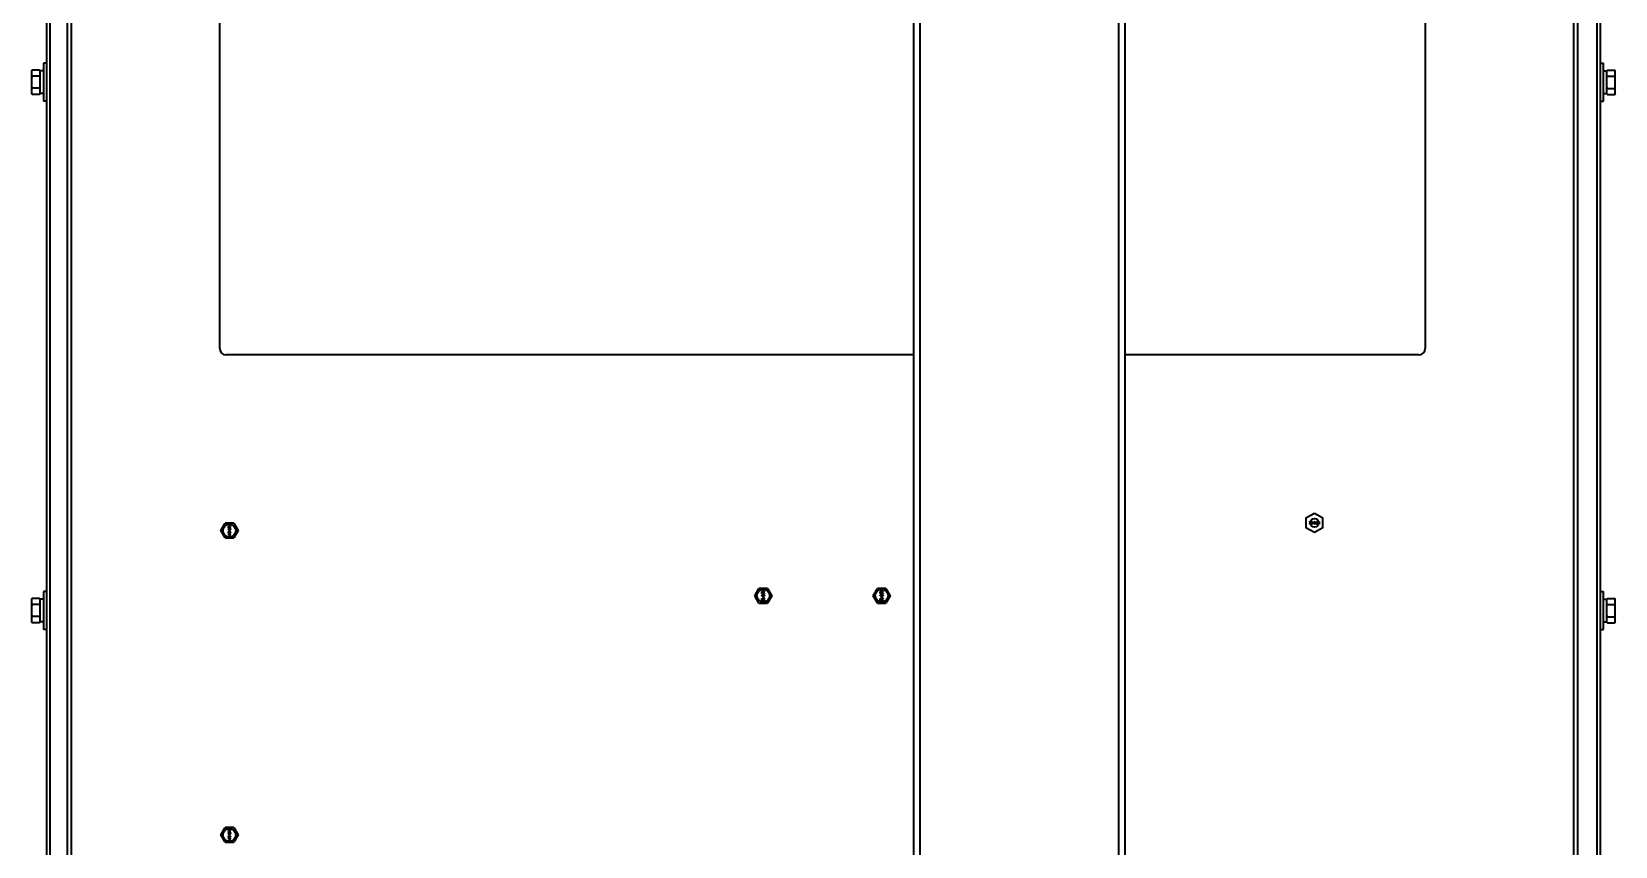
# Model space of a CAD drawing. Header units: millimetres. Extents: x 32496 to 166256, y 3504 to 23939.
# Drawn here: x 74545 to 75294, y 13682 to 14067 of the extents above; entities that cross this region are included whole.
import ezdxf

# ---------------------------------------------------------------- set-up
doc = ezdxf.new("R2010")
doc.units = ezdxf.units.MM
doc.layers.get('0').update_dxf_attribs({"lineweight": 35})

# ---------------------------------------------------------------- blocks, each defined once
blk = doc.blocks.new('8-1250')
at = {"linetype": 'Continuous'}
for p, q in [((1915.87, -32157.29), (1915.87, -34666.29)), ((1918.87, -32157.29), (1918.87, -34666.29)), ((2012.87, -32157.29), (2012.87, -34666.29)), ((2015.87, -32157.29), (2015.87, -34666.29)), ((1507.57, -32554.69), (1507.57, -33566.79)), ((1515.87, -34566.29), (1515.87, -32553.29)), ((1517.57, -32553.29), (1517.57, -34566.29)), ((2228.17, -34566.29), (2228.17, -32553.29)), ((2229.87, -32553.29), (2229.87, -34566.29)), ((2239.17, -33566.79), (2239.17, -32554.69)), ((1587.87, -33054.29), (1587.87, -32586.29)), ((2157.87, -32586.29), (2157.87, -33054.29)), ((1506.17, -32925.64), (1506.17, -32680.91)), ((2240.57, -32680.92), (2240.57, -32925.66)), ((1498.97, -32922.82), (1499.24, -32922.54)), ((1498.97, -32933.76), (1498.97, -32922.82)), ((1499.27, -32922.52), (1499.24, -32922.54)), ((1502.67, -32922.52), (1499.27, -32922.52)), ((1502.67, -32922.52), (1502.7, -32922.54)), ((1502.97, -32922.82), (1502.7, -32922.54)), ((1502.97, -32933.76), (1502.97, -32922.82)), ((1504.57, -32922.94), (1502.97, -32922.94)), ((1506.17, -32919.29), (1504.57, -32919.29)), ((1504.57, -32919.29), (1504.57, -32937.29)), ((2240.57, -32919.29), (2242.17, -32919.29)), ((2242.17, -32937.29), (2242.17, -32919.29)), ((2242.17, -32922.94), (2243.77, -32922.94)), ((2243.77, -32922.82), (2244.07, -32922.52)), ((2243.77, -32933.76), (2243.77, -32922.82)), ((2244.07, -32922.52), (2247.47, -32922.52)), ((2247.77, -32922.82), (2247.47, -32922.52)), ((2247.77, -32933.76), (2247.77, -32922.82)), ((1502.67, -32925.36), (1499.27, -32925.36)), ((1502.67, -32931.13), (1499.27, -32931.13)), ((1506.17, -32930.91), (1506.17, -32925.64)), ((1506.17, -33175.64), (1506.17, -32930.91)), ((2240.57, -32925.66), (2240.57, -32930.92)), ((2240.57, -32930.92), (2240.57, -33175.66)), ((2244.07, -32925.4), (2247.47, -32925.4)), ((2244.07, -32931.18), (2247.47, -32931.18)), ((1498.97, -32933.76), (1499.24, -32934.03)), ((1502.67, -32934.06), (1499.27, -32934.06)), ((1502.97, -32933.76), (1502.7, -32934.03)), ((1504.57, -32933.64), (1502.97, -32933.64)), ((1506.17, -32937.29), (1504.57, -32937.29)), ((2240.57, -32937.29), (2242.17, -32937.29)), ((2242.17, -32933.64), (2243.77, -32933.64)), ((2243.77, -32933.76), (2244.07, -32934.06)), ((2244.07, -32934.06), (2247.47, -32934.06)), ((2247.77, -32933.76), (2247.47, -32934.06)), ((1915.87, -33057.29), (1590.87, -33057.29)), ((2154.87, -33057.29), (2015.87, -33057.29)), ((2101.47, -33134.48), (2105.47, -33132.17)), ((2105.47, -33132.17), (2109.47, -33134.48)), ((1588.45, -33140.45), (1590.47, -33136.95)), ((1590.47, -33143.95), (1588.45, -33140.45)), ((1594.51, -33136.95), (1590.47, -33136.95)), ((1591.99, -33138.35), (1592.99, -33138.35)), ((1591.99, -33138.47), (1591.99, -33138.35)), ((1592.78, -33138.47), (1591.99, -33138.47)), ((1592.78, -33138.47), (1591.99, -33138.77)), ((1591.99, -33138.93), (1591.99, -33138.77)), ((1591.99, -33138.93), (1592.78, -33139.22)), ((1591.99, -33139.22), (1592.78, -33139.22)), ((1591.99, -33139.35), (1591.99, -33139.22)), ((1592.99, -33139.35), (1591.99, -33139.35)), ((1592.01, -33139.74), (1591.99, -33139.85)), ((1591.99, -33139.95), (1591.99, -33139.85)), ((1591.99, -33139.95), (1592.01, -33140.06)), ((1591.99, -33140.89), (1592.09, -33140.89)), ((1591.99, -33141.64), (1591.99, -33140.89)), ((1592.09, -33141.64), (1591.99, -33141.64)), ((1592.07, -33139.64), (1592.01, -33139.74)), ((1592.01, -33140.06), (1592.07, -33140.16)), ((1592.16, -33139.58), (1592.07, -33139.64)), ((1592.07, -33140.16), (1592.16, -33140.22)), ((1592.09, -33138.85), (1592.99, -33138.54)), ((1592.99, -33139.16), (1592.09, -33138.85)), ((1592.09, -33139.83), (1592.12, -33139.77)), ((1592.09, -33139.83), (1592.09, -33139.97)), ((1592.12, -33140.04), (1592.09, -33139.97)), ((1592.63, -33141.47), (1592.09, -33140.89)), ((1592.09, -33141.06), (1592.56, -33141.58)), ((1592.09, -33141.06), (1592.09, -33141.64)), ((1592.12, -33139.77), (1592.16, -33139.7)), ((1592.16, -33140.1), (1592.12, -33140.04)), ((1592.22, -33141.85), (1592.14, -33141.89)), ((1592.26, -33139.54), (1592.16, -33139.58)), ((1592.16, -33139.7), (1592.22, -33139.66)), ((1592.22, -33140.14), (1592.16, -33140.1)), ((1592.16, -33140.22), (1592.26, -33140.27)), ((1592.22, -33139.66), (1592.29, -33139.64)), ((1592.29, -33140.16), (1592.22, -33140.14)), ((1592.29, -33141.83), (1592.22, -33141.85)), ((1592.41, -33139.52), (1592.26, -33139.54)), ((1592.37, -33140.27), (1592.26, -33140.27)), ((1592.35, -33139.64), (1592.29, -33139.64)), ((1592.29, -33140.16), (1592.35, -33140.16)), ((1592.39, -33141.81), (1592.29, -33141.83)), ((1592.31, -33140.56), (1592.46, -33140.56)), ((1592.31, -33140.6), (1592.31, -33140.56)), ((1592.46, -33140.6), (1592.31, -33140.6)), ((1592.35, -33139.64), (1592.41, -33139.66)), ((1592.41, -33140.14), (1592.35, -33140.16)), ((1592.37, -33140.43), (1592.35, -33140.45)), ((1592.35, -33140.45), (1592.46, -33140.56)), ((1592.46, -33140.6), (1592.35, -33140.7)), ((1592.35, -33140.7), (1592.37, -33140.72)), ((1592.37, -33140.27), (1592.48, -33140.22)), ((1592.5, -33140.56), (1592.37, -33140.43)), ((1592.37, -33140.72), (1592.5, -33140.6)), ((1592.39, -33141.81), (1592.58, -33141.81)), ((1592.41, -33139.52), (1592.56, -33139.52)), ((1592.41, -33139.66), (1592.46, -33139.7)), ((1592.46, -33140.1), (1592.41, -33140.14)), ((1592.46, -33139.7), (1592.5, -33139.77)), ((1592.5, -33140.04), (1592.46, -33140.1)), ((1592.48, -33140.22), (1592.54, -33140.16)), ((1592.5, -33139.77), (1592.52, -33139.83)), ((1592.52, -33139.97), (1592.5, -33140.04)), ((1592.63, -33140.43), (1592.5, -33140.56)), ((1592.5, -33140.6), (1592.63, -33140.72)), ((1592.56, -33139.62), (1592.52, -33139.62)), ((1592.61, -33139.74), (1592.52, -33139.62)), ((1592.52, -33139.97), (1592.52, -33139.83)), ((1592.54, -33140.16), (1592.61, -33140.06)), ((1592.54, -33140.56), (1592.65, -33140.45)), ((1592.54, -33140.56), (1592.69, -33140.56)), ((1592.69, -33140.6), (1592.54, -33140.6)), ((1592.65, -33140.7), (1592.54, -33140.6)), ((1592.71, -33139.54), (1592.56, -33139.52)), ((1592.56, -33139.62), (1592.69, -33139.64)), ((1592.56, -33141.58), (1592.63, -33141.62)), ((1592.69, -33141.83), (1592.58, -33141.81)), ((1592.63, -33139.85), (1592.61, -33139.74)), ((1592.61, -33140.06), (1592.63, -33139.95)), ((1592.63, -33139.85), (1592.63, -33139.95)), ((1592.65, -33140.45), (1592.63, -33140.43)), ((1592.63, -33140.72), (1592.65, -33140.7)), ((1592.71, -33141.52), (1592.63, -33141.47)), ((1592.63, -33141.62), (1592.71, -33141.64)), ((1592.69, -33139.64), (1592.75, -33139.66)), ((1592.69, -33140.56), (1592.69, -33140.6)), ((1592.75, -33141.85), (1592.69, -33141.83)), ((1592.82, -33139.58), (1592.71, -33139.54)), ((1592.71, -33141.52), (1592.75, -33141.52)), ((1592.75, -33141.64), (1592.71, -33141.64)), ((1592.75, -33139.66), (1592.82, -33139.7)), ((1592.82, -33140.08), (1592.75, -33140.12)), ((1592.75, -33140.22), (1592.75, -33140.12)), ((1592.75, -33140.22), (1592.82, -33140.2)), ((1592.84, -33140.93), (1592.75, -33140.91)), ((1592.75, -33141.02), (1592.75, -33140.91)), ((1592.75, -33141.02), (1592.82, -33141.06)), ((1592.82, -33141.47), (1592.75, -33141.52)), ((1592.75, -33141.64), (1592.84, -33141.62)), ((1592.84, -33141.89), (1592.75, -33141.85)), ((1592.9, -33139.64), (1592.82, -33139.58)), ((1592.82, -33139.7), (1592.86, -33139.77)), ((1592.86, -33140.02), (1592.82, -33140.08)), ((1592.82, -33140.2), (1592.9, -33140.14)), ((1592.82, -33141.06), (1592.86, -33141.12)), ((1592.86, -33141.41), (1592.82, -33141.47)), ((1592.92, -33141.02), (1592.84, -33140.93)), ((1592.84, -33141.62), (1592.92, -33141.54)), ((1592.86, -33139.77), (1592.88, -33139.83)), ((1592.88, -33139.95), (1592.86, -33140.02)), ((1592.86, -33141.12), (1592.88, -33141.22)), ((1592.88, -33141.31), (1592.86, -33141.41)), ((1592.88, -33139.95), (1592.88, -33139.83)), ((1592.88, -33141.31), (1592.88, -33141.22)), ((1592.97, -33139.74), (1592.9, -33139.64)), ((1592.9, -33140.14), (1592.97, -33140.04)), ((1592.97, -33141.1), (1592.92, -33141.02)), ((1592.92, -33141.54), (1592.97, -33141.45)), ((1592.99, -33139.85), (1592.97, -33139.74)), ((1592.97, -33140.04), (1592.99, -33139.93)), ((1592.99, -33141.24), (1592.97, -33141.1)), ((1592.97, -33141.45), (1592.99, -33141.33)), ((1592.99, -33138.35), (1592.99, -33138.54)), ((1592.99, -33139.16), (1592.99, -33139.35)), ((1592.99, -33139.85), (1592.99, -33139.93)), ((1592.99, -33141.24), (1592.99, -33141.33)), ((1594.51, -33136.95), (1596.53, -33140.45)), ((1596.53, -33140.45), (1594.51, -33143.95)), ((2101.47, -33134.48), (2101.47, -33139.1)), ((2105.47, -33141.41), (2101.47, -33139.1)), ((2103.2, -33136.19), (2104.1, -33136.19)), ((2103.2, -33136.32), (2103.2, -33136.19)), ((2103.9, -33136.32), (2103.2, -33136.32)), ((2103.22, -33136.95), (2103.2, -33137.06)), ((2103.2, -33137.11), (2103.2, -33137.06)), ((2103.2, -33137.11), (2103.22, -33137.21)), ((2103.27, -33136.88), (2103.22, -33136.95)), ((2103.22, -33137.21), (2103.32, -33137.31)), ((2103.9, -33136.32), (2103.27, -33136.88)), ((2103.32, -33137.31), (2103.42, -33137.36)), ((2103.35, -33137.06), (2103.4, -33136.95)), ((2103.35, -33137.06), (2103.35, -33137.11)), ((2103.4, -33137.18), (2103.35, -33137.11)), ((2103.4, -33136.95), (2104.1, -33136.32)), ((2103.47, -33137.24), (2103.4, -33137.18)), ((2103.42, -33137.36), (2103.57, -33137.39)), ((2103.6, -33137.26), (2103.47, -33137.24)), ((2103.67, -33137.39), (2103.57, -33137.39)), ((2103.6, -33137.26), (2103.7, -33137.26)), ((2103.67, -33137.39), (2103.85, -33137.36)), ((2103.82, -33137.24), (2103.7, -33137.26)), ((2103.9, -33137.18), (2103.82, -33137.24)), ((2103.85, -33137.36), (2103.95, -33137.31)), ((2103.95, -33137.11), (2103.9, -33137.18)), ((2103.95, -33137.11), (2104.07, -33137.11)), ((2103.95, -33137.31), (2104.05, -33137.21)), ((2104.05, -33137.21), (2104.07, -33137.11)), ((2104.1, -33136.19), (2104.1, -33136.32)), ((2104.3, -33136.19), (2104.45, -33136.19)), ((2104.3, -33137.39), (2104.3, -33136.19)), ((2104.45, -33137.39), (2104.3, -33137.39)), ((2104.45, -33136.19), (2104.45, -33137.18)), ((2104.6, -33137.01), (2104.45, -33137.18)), ((2104.45, -33137.39), (2104.6, -33137.21)), ((2104.6, -33137.01), (2104.6, -33137.21)), ((2104.82, -33136.62), (2104.8, -33136.65)), ((2104.8, -33136.65), (2104.95, -33136.8)), ((2104.95, -33136.8), (2104.8, -33136.95)), ((2104.8, -33136.95), (2104.82, -33136.98)), ((2104.95, -33136.75), (2104.82, -33136.62)), ((2104.82, -33136.98), (2104.95, -33136.85)), ((2104.95, -33136.57), (2105, -33136.57)), ((2104.95, -33136.75), (2104.95, -33136.57)), ((2104.95, -33137.03), (2104.95, -33136.85)), ((2105, -33137.03), (2104.95, -33137.03)), ((2105, -33136.57), (2105, -33136.75)), ((2105.12, -33136.62), (2105, -33136.75)), ((2105, -33136.8), (2105.15, -33136.65)), ((2105.15, -33136.95), (2105, -33136.8)), ((2105, -33136.85), (2105.12, -33136.98)), ((2105, -33136.85), (2105, -33137.03)), ((2105.15, -33136.65), (2105.12, -33136.62)), ((2105.12, -33136.98), (2105.15, -33136.95)), ((2105.35, -33136.55), (2105.6, -33136.55)), ((2105.35, -33136.7), (2105.35, -33136.55)), ((2105.6, -33136.7), (2105.35, -33136.7)), ((2109.47, -33139.1), (2105.47, -33141.41)), ((2105.6, -33136.19), (2105.75, -33136.19)), ((2105.6, -33136.55), (2105.6, -33136.19)), ((2105.6, -33137.39), (2105.6, -33136.7)), ((2105.75, -33137.39), (2105.6, -33137.39)), ((2105.75, -33136.19), (2105.75, -33136.55)), ((2105.75, -33136.55), (2106.35, -33136.55)), ((2106.17, -33136.7), (2105.75, -33136.7)), ((2105.75, -33137.39), (2106.35, -33136.7)), ((2106.17, -33136.7), (2105.75, -33137.18)), ((2105.75, -33136.7), (2105.75, -33137.18)), ((2106.35, -33136.55), (2106.35, -33136.7)), ((2106.55, -33136.19), (2106.7, -33136.19)), ((2106.55, -33137.39), (2106.55, -33136.19)), ((2106.77, -33137.39), (2106.55, -33137.39)), ((2107.05, -33136.19), (2106.7, -33137.13)), ((2106.7, -33136.19), (2106.7, -33137.13)), ((2106.77, -33137.39), (2107.15, -33136.32)), ((2107.05, -33136.19), (2107.25, -33136.19)), ((2107.15, -33136.32), (2107.52, -33137.39)), ((2107.6, -33137.13), (2107.25, -33136.19)), ((2107.75, -33137.39), (2107.52, -33137.39)), ((2107.6, -33136.19), (2107.75, -33136.19)), ((2107.6, -33137.13), (2107.6, -33136.19)), ((2107.75, -33136.19), (2107.75, -33137.39)), ((2109.47, -33139.1), (2109.47, -33134.48)), ((1590.47, -33143.95), (1594.51, -33143.95)), ((1592.01, -33142.06), (1591.99, -33142.18)), ((1591.99, -33142.18), (1592.01, -33142.31)), ((1592.07, -33141.95), (1592.01, -33142.06)), ((1592.01, -33142.31), (1592.07, -33142.41)), ((1592.14, -33141.89), (1592.07, -33141.95)), ((1592.07, -33142.41), (1592.14, -33142.47)), ((1592.09, -33142.18), (1592.12, -33142.08)), ((1592.12, -33142.29), (1592.09, -33142.18)), ((1592.12, -33142.08), (1592.16, -33142.02)), ((1592.16, -33142.35), (1592.12, -33142.29)), ((1592.14, -33142.47), (1592.22, -33142.52)), ((1592.16, -33142.02), (1592.29, -33141.93)), ((1592.29, -33142.43), (1592.16, -33142.35)), ((1592.22, -33142.52), (1592.29, -33142.54)), ((1592.29, -33141.93), (1592.41, -33141.91)), ((1592.41, -33142.45), (1592.29, -33142.43)), ((1592.29, -33142.54), (1592.39, -33142.56)), ((1592.58, -33142.56), (1592.39, -33142.56)), ((1592.56, -33141.91), (1592.41, -33141.91)), ((1592.41, -33142.45), (1592.56, -33142.45)), ((1592.56, -33141.91), (1592.69, -33141.93)), ((1592.69, -33142.43), (1592.56, -33142.45)), ((1592.58, -33142.56), (1592.69, -33142.54)), ((1592.69, -33141.93), (1592.82, -33142.02)), ((1592.82, -33142.35), (1592.69, -33142.43)), ((1592.69, -33142.54), (1592.75, -33142.52)), ((1592.75, -33142.52), (1592.84, -33142.47)), ((1592.82, -33142.02), (1592.86, -33142.08)), ((1592.86, -33142.29), (1592.82, -33142.35)), ((1592.9, -33141.95), (1592.84, -33141.89)), ((1592.84, -33142.47), (1592.9, -33142.41)), ((1592.86, -33142.08), (1592.88, -33142.18)), ((1592.88, -33142.18), (1592.86, -33142.29)), ((1592.97, -33142.06), (1592.9, -33141.95)), ((1592.9, -33142.41), (1592.97, -33142.31)), ((1592.99, -33142.18), (1592.97, -33142.06)), ((1592.97, -33142.31), (1592.99, -33142.18)), ((1506.17, -33169.29), (1504.57, -33169.29)), ((1504.57, -33169.29), (1504.57, -33187.29)), ((1840.83, -33171.29), (1842.85, -33167.79)), ((1842.85, -33174.79), (1840.83, -33171.29)), ((1846.89, -33167.79), (1842.85, -33167.79)), ((1844.22, -33169.09), (1845.52, -33169.09)), ((1844.22, -33169.25), (1844.22, -33169.09)), ((1845.25, -33169.25), (1844.22, -33169.25)), ((1845.25, -33169.25), (1844.22, -33169.63)), ((1844.22, -33169.85), (1844.22, -33169.63)), ((1844.22, -33169.85), (1845.25, -33170.23)), ((1844.22, -33170.23), (1845.25, -33170.23)), ((1844.22, -33170.39), (1844.22, -33170.23)), ((1845.52, -33170.39), (1844.22, -33170.39)), ((1844.25, -33170.9), (1844.22, -33171.04)), ((1844.22, -33171.17), (1844.22, -33171.04)), ((1844.22, -33171.17), (1844.25, -33171.31)), ((1844.33, -33170.77), (1844.25, -33170.9)), ((1844.25, -33171.31), (1844.33, -33171.45)), ((1844.44, -33170.69), (1844.33, -33170.77)), ((1844.33, -33171.45), (1844.44, -33171.53)), ((1844.36, -33169.74), (1845.52, -33169.33)), ((1845.52, -33170.15), (1844.36, -33169.74)), ((1844.36, -33171.01), (1844.39, -33170.93)), ((1844.36, -33171.01), (1844.36, -33171.2)), ((1844.39, -33171.28), (1844.36, -33171.2)), ((1844.39, -33170.93), (1844.44, -33170.85)), ((1844.44, -33171.36), (1844.39, -33171.28)), ((1844.58, -33170.63), (1844.44, -33170.69)), ((1844.44, -33170.85), (1844.53, -33170.8)), ((1844.53, -33171.42), (1844.44, -33171.36)), ((1844.44, -33171.53), (1844.58, -33171.58)), ((1844.53, -33170.8), (1844.61, -33170.77)), ((1844.61, -33171.45), (1844.53, -33171.42)), ((1844.78, -33170.61), (1844.58, -33170.63)), ((1844.72, -33171.58), (1844.58, -33171.58)), ((1844.69, -33170.77), (1844.61, -33170.77)), ((1844.61, -33171.45), (1844.69, -33171.45)), ((1844.69, -33170.77), (1844.78, -33170.8)), ((1844.78, -33171.42), (1844.69, -33171.45)), ((1844.72, -33171.8), (1844.69, -33171.82)), ((1844.69, -33171.82), (1844.83, -33171.96)), ((1844.72, -33171.58), (1844.86, -33171.53)), ((1844.89, -33171.96), (1844.72, -33171.8)), ((1844.78, -33170.61), (1844.97, -33170.61)), ((1844.78, -33170.8), (1844.83, -33170.85)), ((1844.83, -33171.36), (1844.78, -33171.42)), ((1844.83, -33170.85), (1844.89, -33170.93)), ((1844.89, -33171.28), (1844.83, -33171.36)), ((1844.86, -33171.53), (1844.94, -33171.45)), ((1844.89, -33170.93), (1844.91, -33171.01)), ((1844.91, -33171.2), (1844.89, -33171.28)), ((1845.05, -33171.8), (1844.89, -33171.96)), ((1844.97, -33170.74), (1844.91, -33170.74)), ((1845.02, -33170.9), (1844.91, -33170.74)), ((1844.91, -33171.2), (1844.91, -33171.01)), ((1844.94, -33171.45), (1845.02, -33171.31)), ((1844.94, -33171.96), (1845.08, -33171.82)), ((1845.16, -33170.63), (1844.97, -33170.61)), ((1844.97, -33170.74), (1845.14, -33170.77)), ((1845.05, -33171.04), (1845.02, -33170.9)), ((1845.02, -33171.31), (1845.05, -33171.17)), ((1845.05, -33171.04), (1845.05, -33171.17)), ((1845.08, -33171.82), (1845.05, -33171.8)), ((1845.14, -33170.77), (1845.22, -33170.8)), ((1845.3, -33170.69), (1845.16, -33170.63)), ((1845.22, -33170.8), (1845.3, -33170.85)), ((1845.3, -33171.34), (1845.22, -33171.39)), ((1845.22, -33171.53), (1845.22, -33171.39)), ((1845.22, -33171.53), (1845.3, -33171.5)), ((1845.41, -33170.77), (1845.3, -33170.69)), ((1845.3, -33170.85), (1845.36, -33170.93)), ((1845.36, -33171.26), (1845.3, -33171.34)), ((1845.3, -33171.5), (1845.41, -33171.42)), ((1845.36, -33170.93), (1845.38, -33171.01)), ((1845.38, -33171.17), (1845.36, -33171.26)), ((1845.38, -33171.17), (1845.38, -33171.01)), ((1845.49, -33170.9), (1845.41, -33170.77)), ((1845.41, -33171.42), (1845.49, -33171.28)), ((1845.52, -33171.04), (1845.49, -33170.9)), ((1845.49, -33171.28), (1845.52, -33171.15)), ((1845.52, -33169.09), (1845.52, -33169.33)), ((1845.52, -33170.15), (1845.52, -33170.39)), ((1845.52, -33171.04), (1845.52, -33171.15)), ((1846.89, -33167.79), (1848.91, -33171.29)), ((1848.91, -33171.29), (1846.89, -33174.79)), ((1896.83, -33171.29), (1898.85, -33167.79)), ((1898.85, -33174.79), (1896.83, -33171.29)), ((1902.89, -33167.79), (1898.85, -33167.79)), ((1900.22, -33169.09), (1901.52, -33169.09)), ((1900.22, -33169.25), (1900.22, -33169.09)), ((1901.25, -33169.25), (1900.22, -33169.25)), ((1901.25, -33169.25), (1900.22, -33169.63)), ((1900.22, -33169.85), (1900.22, -33169.63)), ((1900.22, -33169.85), (1901.25, -33170.23)), ((1900.22, -33170.23), (1901.25, -33170.23)), ((1900.22, -33170.39), (1900.22, -33170.23)), ((1901.52, -33170.39), (1900.22, -33170.39)), ((1900.25, -33170.9), (1900.22, -33171.04)), ((1900.22, -33171.17), (1900.22, -33171.04)), ((1900.22, -33171.17), (1900.25, -33171.31)), ((1900.33, -33170.77), (1900.25, -33170.9)), ((1900.25, -33171.31), (1900.33, -33171.45)), ((1900.44, -33170.69), (1900.33, -33170.77)), ((1900.33, -33171.45), (1900.44, -33171.53)), ((1900.36, -33169.74), (1901.52, -33169.33)), ((1901.52, -33170.15), (1900.36, -33169.74)), ((1900.36, -33171.01), (1900.39, -33170.93)), ((1900.36, -33171.01), (1900.36, -33171.2)), ((1900.39, -33171.28), (1900.36, -33171.2)), ((1900.39, -33170.93), (1900.44, -33170.85)), ((1900.44, -33171.36), (1900.39, -33171.28)), ((1900.58, -33170.63), (1900.44, -33170.69)), ((1900.44, -33170.85), (1900.53, -33170.8)), ((1900.53, -33171.42), (1900.44, -33171.36)), ((1900.44, -33171.53), (1900.58, -33171.58)), ((1900.53, -33170.8), (1900.61, -33170.77)), ((1900.61, -33171.45), (1900.53, -33171.42)), ((1900.78, -33170.61), (1900.58, -33170.63)), ((1900.72, -33171.58), (1900.58, -33171.58)), ((1900.69, -33170.77), (1900.61, -33170.77)), ((1900.61, -33171.45), (1900.69, -33171.45)), ((1900.69, -33170.77), (1900.78, -33170.8)), ((1900.78, -33171.42), (1900.69, -33171.45)), ((1900.72, -33171.8), (1900.69, -33171.82)), ((1900.69, -33171.82), (1900.83, -33171.96)), ((1900.72, -33171.58), (1900.86, -33171.53)), ((1900.89, -33171.96), (1900.72, -33171.8)), ((1900.78, -33170.61), (1900.97, -33170.61)), ((1900.78, -33170.8), (1900.83, -33170.85)), ((1900.83, -33171.36), (1900.78, -33171.42)), ((1900.83, -33170.85), (1900.89, -33170.93)), ((1900.89, -33171.28), (1900.83, -33171.36)), ((1900.86, -33171.53), (1900.94, -33171.45)), ((1900.89, -33170.93), (1900.91, -33171.01)), ((1900.91, -33171.2), (1900.89, -33171.28)), ((1901.05, -33171.8), (1900.89, -33171.96)), ((1900.97, -33170.74), (1900.91, -33170.74)), ((1901.02, -33170.9), (1900.91, -33170.74)), ((1900.91, -33171.2), (1900.91, -33171.01)), ((1900.94, -33171.45), (1901.02, -33171.31)), ((1900.94, -33171.96), (1901.08, -33171.82)), ((1901.16, -33170.63), (1900.97, -33170.61)), ((1900.97, -33170.74), (1901.14, -33170.77)), ((1901.05, -33171.04), (1901.02, -33170.9)), ((1901.02, -33171.31), (1901.05, -33171.17)), ((1901.05, -33171.04), (1901.05, -33171.17)), ((1901.08, -33171.82), (1901.05, -33171.8)), ((1901.14, -33170.77), (1901.22, -33170.8)), ((1901.3, -33170.69), (1901.16, -33170.63)), ((1901.22, -33170.8), (1901.3, -33170.85)), ((1901.3, -33171.34), (1901.22, -33171.39)), ((1901.22, -33171.53), (1901.22, -33171.39)), ((1901.22, -33171.53), (1901.3, -33171.5)), ((1901.41, -33170.77), (1901.3, -33170.69)), ((1901.3, -33170.85), (1901.36, -33170.93)), ((1901.36, -33171.26), (1901.3, -33171.34)), ((1901.3, -33171.5), (1901.41, -33171.42)), ((1901.36, -33170.93), (1901.38, -33171.01)), ((1901.38, -33171.17), (1901.36, -33171.26)), ((1901.38, -33171.17), (1901.38, -33171.01)), ((1901.49, -33170.9), (1901.41, -33170.77)), ((1901.41, -33171.42), (1901.49, -33171.28)), ((1901.52, -33171.04), (1901.49, -33170.9)), ((1901.49, -33171.28), (1901.52, -33171.15)), ((1901.52, -33169.09), (1901.52, -33169.33)), ((1901.52, -33170.15), (1901.52, -33170.39)), ((1901.52, -33171.04), (1901.52, -33171.15)), ((1902.89, -33167.79), (1904.91, -33171.29)), ((1904.91, -33171.29), (1902.89, -33174.79)), ((2240.57, -33169.29), (2242.17, -33169.29)), ((2242.17, -33187.29), (2242.17, -33169.29)), ((1498.97, -33172.82), (1499.24, -33172.54)), ((1498.97, -33183.76), (1498.97, -33172.82)), ((1499.27, -33172.52), (1499.24, -33172.54)), ((1502.67, -33172.52), (1499.27, -33172.52)), ((1502.67, -33175.36), (1499.27, -33175.36)), ((1502.67, -33172.52), (1502.7, -33172.54)), ((1502.97, -33172.82), (1502.7, -33172.54)), ((1502.97, -33183.76), (1502.97, -33172.82)), ((1504.57, -33172.94), (1502.97, -33172.94)), ((1506.17, -33180.91), (1506.17, -33175.64)), ((1842.85, -33174.79), (1846.89, -33174.79)), ((1844.22, -33172.56), (1845.3, -33172.56)), ((1844.22, -33172.72), (1844.22, -33172.56)), ((1845.52, -33172.72), (1844.22, -33172.72)), ((1844.22, -33172.93), (1844.36, -33172.93)), ((1844.22, -33173.91), (1844.22, -33172.93)), ((1844.36, -33173.91), (1844.22, -33173.91)), ((1845.05, -33173.69), (1844.36, -33172.93)), ((1844.36, -33173.15), (1844.97, -33173.83)), ((1844.36, -33173.15), (1844.36, -33173.91)), ((1844.64, -33171.96), (1844.83, -33171.96)), ((1844.64, -33172.01), (1844.64, -33171.96)), ((1844.83, -33172.01), (1844.64, -33172.01)), ((1844.83, -33172.01), (1844.69, -33172.15)), ((1844.69, -33172.15), (1844.72, -33172.18)), ((1844.72, -33172.18), (1844.89, -33172.01)), ((1844.89, -33172.01), (1845.05, -33172.18)), ((1844.94, -33171.96), (1845.14, -33171.96)), ((1845.14, -33172.01), (1844.94, -33172.01)), ((1845.08, -33172.15), (1844.94, -33172.01)), ((1844.97, -33173.83), (1845.05, -33173.88)), ((1845.05, -33172.18), (1845.08, -33172.15)), ((1845.16, -33173.75), (1845.05, -33173.69)), ((1845.05, -33173.88), (1845.16, -33173.91)), ((1845.11, -33172.39), (1845.33, -33172.39)), ((1845.11, -33172.39), (1845.3, -33172.56)), ((1845.14, -33171.96), (1845.14, -33172.01)), ((1845.16, -33173.75), (1845.22, -33173.75)), ((1845.22, -33173.91), (1845.16, -33173.91)), ((1845.33, -33172.99), (1845.22, -33172.96)), ((1845.22, -33173.1), (1845.22, -33172.96)), ((1845.22, -33173.1), (1845.3, -33173.15)), ((1845.3, -33173.69), (1845.22, -33173.75)), ((1845.22, -33173.91), (1845.33, -33173.88)), ((1845.3, -33173.15), (1845.36, -33173.23)), ((1845.36, -33173.61), (1845.3, -33173.69)), ((1845.52, -33172.56), (1845.33, -33172.39)), ((1845.44, -33173.1), (1845.33, -33172.99)), ((1845.33, -33173.88), (1845.44, -33173.77)), ((1845.36, -33173.23), (1845.38, -33173.37)), ((1845.38, -33173.48), (1845.36, -33173.61)), ((1845.38, -33173.48), (1845.38, -33173.37)), ((1845.49, -33173.21), (1845.44, -33173.1)), ((1845.44, -33173.77), (1845.49, -33173.67)), ((1845.52, -33173.4), (1845.49, -33173.21)), ((1845.49, -33173.67), (1845.52, -33173.5)), ((1845.52, -33172.56), (1845.52, -33172.72)), ((1845.52, -33173.4), (1845.52, -33173.5)), ((1898.85, -33174.79), (1902.89, -33174.79)), ((1900.22, -33172.56), (1901.3, -33172.56)), ((1900.22, -33172.72), (1900.22, -33172.56)), ((1901.52, -33172.72), (1900.22, -33172.72)), ((1900.22, -33172.93), (1900.36, -33172.93)), ((1900.22, -33173.91), (1900.22, -33172.93)), ((1900.36, -33173.91), (1900.22, -33173.91)), ((1901.05, -33173.69), (1900.36, -33172.93)), ((1900.36, -33173.15), (1900.97, -33173.83)), ((1900.36, -33173.15), (1900.36, -33173.91)), ((1900.64, -33171.96), (1900.83, -33171.96)), ((1900.64, -33172.01), (1900.64, -33171.96)), ((1900.83, -33172.01), (1900.64, -33172.01)), ((1900.83, -33172.01), (1900.69, -33172.15)), ((1900.69, -33172.15), (1900.72, -33172.18)), ((1900.72, -33172.18), (1900.89, -33172.01)), ((1900.89, -33172.01), (1901.05, -33172.18)), ((1900.94, -33171.96), (1901.14, -33171.96)), ((1901.14, -33172.01), (1900.94, -33172.01)), ((1901.08, -33172.15), (1900.94, -33172.01)), ((1900.97, -33173.83), (1901.05, -33173.88)), ((1901.05, -33172.18), (1901.08, -33172.15)), ((1901.16, -33173.75), (1901.05, -33173.69)), ((1901.05, -33173.88), (1901.16, -33173.91)), ((1901.11, -33172.39), (1901.33, -33172.39)), ((1901.11, -33172.39), (1901.3, -33172.56)), ((1901.14, -33171.96), (1901.14, -33172.01)), ((1901.16, -33173.75), (1901.22, -33173.75)), ((1901.22, -33173.91), (1901.16, -33173.91)), ((1901.33, -33172.99), (1901.22, -33172.96)), ((1901.22, -33173.1), (1901.22, -33172.96)), ((1901.22, -33173.1), (1901.3, -33173.15)), ((1901.3, -33173.69), (1901.22, -33173.75)), ((1901.22, -33173.91), (1901.33, -33173.88)), ((1901.3, -33173.15), (1901.36, -33173.23)), ((1901.36, -33173.61), (1901.3, -33173.69)), ((1901.52, -33172.56), (1901.33, -33172.39)), ((1901.44, -33173.1), (1901.33, -33172.99)), ((1901.33, -33173.88), (1901.44, -33173.77)), ((1901.36, -33173.23), (1901.38, -33173.37)), ((1901.38, -33173.48), (1901.36, -33173.61)), ((1901.38, -33173.48), (1901.38, -33173.37)), ((1901.49, -33173.21), (1901.44, -33173.1)), ((1901.44, -33173.77), (1901.49, -33173.67)), ((1901.52, -33173.4), (1901.49, -33173.21)), ((1901.49, -33173.67), (1901.52, -33173.5)), ((1901.52, -33172.56), (1901.52, -33172.72)), ((1901.52, -33173.4), (1901.52, -33173.5)), ((2240.57, -33175.66), (2240.57, -33180.92)), ((2242.17, -33172.94), (2243.77, -33172.94)), ((2243.77, -33172.82), (2244.07, -33172.52)), ((2243.77, -33183.76), (2243.77, -33172.82)), ((2244.07, -33172.52), (2247.47, -33172.52)), ((2244.07, -33175.4), (2247.47, -33175.4)), ((2247.77, -33172.82), (2247.47, -33172.52)), ((2247.77, -33183.76), (2247.77, -33172.82)), ((1498.97, -33183.76), (1499.24, -33184.03)), ((1502.67, -33181.13), (1499.27, -33181.13)), ((1502.67, -33184.06), (1499.27, -33184.06)), ((1502.97, -33183.76), (1502.7, -33184.03)), ((1504.57, -33183.64), (1502.97, -33183.64)), ((1506.17, -33425.64), (1506.17, -33180.91)), ((2240.57, -33180.92), (2240.57, -33425.66)), ((2242.17, -33183.64), (2243.77, -33183.64)), ((2243.77, -33183.76), (2244.07, -33184.06)), ((2244.07, -33181.18), (2247.47, -33181.18)), ((2244.07, -33184.06), (2247.47, -33184.06)), ((2247.77, -33183.76), (2247.47, -33184.06)), ((1506.17, -33187.29), (1504.57, -33187.29)), ((2240.57, -33187.29), (2242.17, -33187.29)), ((1588.45, -33284.45), (1590.47, -33280.95)), ((1594.51, -33280.95), (1590.47, -33280.95)), ((1591.99, -33282.35), (1592.99, -33282.35)), ((1591.99, -33282.47), (1591.99, -33282.35)), ((1592.78, -33282.47), (1591.99, -33282.47)), ((1592.78, -33282.47), (1591.99, -33282.77)), ((1591.99, -33282.93), (1591.99, -33282.77)), ((1591.99, -33282.93), (1592.78, -33283.22)), ((1591.99, -33283.22), (1592.78, -33283.22)), ((1591.99, -33283.35), (1591.99, -33283.22)), ((1592.99, -33283.35), (1591.99, -33283.35)), ((1592.01, -33283.74), (1591.99, -33283.85)), ((1591.99, -33283.95), (1591.99, -33283.85)), ((1591.99, -33283.95), (1592.01, -33284.06)), ((1592.07, -33283.64), (1592.01, -33283.74)), ((1592.01, -33284.06), (1592.07, -33284.16)), ((1592.16, -33283.58), (1592.07, -33283.64)), ((1592.09, -33282.85), (1592.99, -33282.54)), ((1592.99, -33283.16), (1592.09, -33282.85)), ((1592.09, -33283.83), (1592.12, -33283.77)), ((1592.09, -33283.83), (1592.09, -33283.97)), ((1592.12, -33284.04), (1592.09, -33283.97)), ((1592.12, -33283.77), (1592.16, -33283.7)), ((1592.16, -33284.1), (1592.12, -33284.04)), ((1592.26, -33283.54), (1592.16, -33283.58)), ((1592.16, -33283.7), (1592.22, -33283.66)), ((1592.22, -33284.14), (1592.16, -33284.1)), ((1592.22, -33283.66), (1592.29, -33283.64)), ((1592.29, -33284.16), (1592.22, -33284.14)), ((1592.41, -33283.52), (1592.26, -33283.54)), ((1592.35, -33283.64), (1592.29, -33283.64)), ((1592.35, -33283.64), (1592.41, -33283.66)), ((1592.41, -33284.14), (1592.35, -33284.16)), ((1592.41, -33283.52), (1592.56, -33283.52)), ((1592.41, -33283.66), (1592.46, -33283.7)), ((1592.46, -33284.1), (1592.41, -33284.14)), ((1592.46, -33283.7), (1592.5, -33283.77)), ((1592.5, -33284.04), (1592.46, -33284.1)), ((1592.5, -33283.77), (1592.52, -33283.83)), ((1592.52, -33283.97), (1592.5, -33284.04)), ((1592.56, -33283.62), (1592.52, -33283.62)), ((1592.61, -33283.74), (1592.52, -33283.62)), ((1592.52, -33283.97), (1592.52, -33283.83)), ((1592.54, -33284.16), (1592.61, -33284.06)), ((1592.71, -33283.54), (1592.56, -33283.52)), ((1592.56, -33283.62), (1592.69, -33283.64)), ((1592.63, -33283.85), (1592.61, -33283.74)), ((1592.61, -33284.06), (1592.63, -33283.95)), ((1592.63, -33283.85), (1592.63, -33283.95)), ((1592.69, -33283.64), (1592.75, -33283.66)), ((1592.82, -33283.58), (1592.71, -33283.54)), ((1592.75, -33283.66), (1592.82, -33283.7)), ((1592.82, -33284.08), (1592.75, -33284.12)), ((1592.75, -33284.22), (1592.75, -33284.12)), ((1592.9, -33283.64), (1592.82, -33283.58)), ((1592.82, -33283.7), (1592.86, -33283.77)), ((1592.86, -33284.02), (1592.82, -33284.08)), ((1592.82, -33284.2), (1592.9, -33284.14)), ((1592.86, -33283.77), (1592.88, -33283.83)), ((1592.88, -33283.95), (1592.86, -33284.02)), ((1592.88, -33283.95), (1592.88, -33283.83)), ((1592.97, -33283.74), (1592.9, -33283.64)), ((1592.9, -33284.14), (1592.97, -33284.04)), ((1592.99, -33283.85), (1592.97, -33283.74)), ((1592.97, -33284.04), (1592.99, -33283.93)), ((1592.99, -33282.35), (1592.99, -33282.54)), ((1592.99, -33283.16), (1592.99, -33283.35)), ((1592.99, -33283.85), (1592.99, -33283.93)), ((1594.51, -33280.95), (1596.53, -33284.45)), ((1590.47, -33287.95), (1588.45, -33284.45)), ((1590.47, -33287.95), (1594.51, -33287.95)), ((1591.99, -33284.89), (1592.09, -33284.89)), ((1591.99, -33285.64), (1591.99, -33284.89)), ((1592.09, -33285.64), (1591.99, -33285.64)), ((1592.01, -33286.06), (1591.99, -33286.18)), ((1591.99, -33286.18), (1592.01, -33286.31)), ((1592.07, -33285.95), (1592.01, -33286.06)), ((1592.01, -33286.31), (1592.07, -33286.41)), ((1592.07, -33284.16), (1592.16, -33284.22)), ((1592.14, -33285.89), (1592.07, -33285.95)), ((1592.07, -33286.41), (1592.14, -33286.47)), ((1592.63, -33285.47), (1592.09, -33284.89)), ((1592.09, -33285.06), (1592.56, -33285.58)), ((1592.09, -33285.06), (1592.09, -33285.64)), ((1592.09, -33286.18), (1592.12, -33286.08)), ((1592.12, -33286.29), (1592.09, -33286.18)), ((1592.12, -33286.08), (1592.16, -33286.02)), ((1592.16, -33286.35), (1592.12, -33286.29)), ((1592.22, -33285.85), (1592.14, -33285.89)), ((1592.14, -33286.47), (1592.22, -33286.52)), ((1592.16, -33284.22), (1592.26, -33284.27)), ((1592.16, -33286.02), (1592.29, -33285.93)), ((1592.29, -33286.43), (1592.16, -33286.35)), ((1592.29, -33285.83), (1592.22, -33285.85)), ((1592.22, -33286.52), (1592.29, -33286.54)), ((1592.37, -33284.27), (1592.26, -33284.27)), ((1592.29, -33284.16), (1592.35, -33284.16)), ((1592.39, -33285.81), (1592.29, -33285.83)), ((1592.29, -33285.93), (1592.41, -33285.91)), ((1592.41, -33286.45), (1592.29, -33286.43)), ((1592.29, -33286.54), (1592.39, -33286.56)), ((1592.31, -33284.56), (1592.46, -33284.56)), ((1592.31, -33284.6), (1592.31, -33284.56)), ((1592.46, -33284.6), (1592.31, -33284.6)), ((1592.37, -33284.43), (1592.35, -33284.45)), ((1592.35, -33284.45), (1592.46, -33284.56)), ((1592.46, -33284.6), (1592.35, -33284.7)), ((1592.35, -33284.7), (1592.37, -33284.72)), ((1592.37, -33284.27), (1592.48, -33284.22)), ((1592.5, -33284.56), (1592.37, -33284.43)), ((1592.37, -33284.72), (1592.5, -33284.6)), ((1592.39, -33285.81), (1592.58, -33285.81)), ((1592.58, -33286.56), (1592.39, -33286.56)), ((1592.56, -33285.91), (1592.41, -33285.91)), ((1592.41, -33286.45), (1592.56, -33286.45)), ((1592.48, -33284.22), (1592.54, -33284.16)), ((1592.63, -33284.43), (1592.5, -33284.56)), ((1592.5, -33284.6), (1592.63, -33284.72)), ((1592.54, -33284.56), (1592.65, -33284.45)), ((1592.54, -33284.56), (1592.69, -33284.56)), ((1592.69, -33284.6), (1592.54, -33284.6)), ((1592.65, -33284.7), (1592.54, -33284.6)), ((1592.56, -33285.58), (1592.63, -33285.62)), ((1592.56, -33285.91), (1592.69, -33285.93)), ((1592.69, -33286.43), (1592.56, -33286.45)), ((1592.69, -33285.83), (1592.58, -33285.81)), ((1592.58, -33286.56), (1592.69, -33286.54)), ((1592.65, -33284.45), (1592.63, -33284.43)), ((1592.63, -33284.72), (1592.65, -33284.7)), ((1592.71, -33285.52), (1592.63, -33285.47)), ((1592.63, -33285.62), (1592.71, -33285.64)), ((1592.69, -33284.56), (1592.69, -33284.6)), ((1592.75, -33285.85), (1592.69, -33285.83)), ((1592.69, -33285.93), (1592.82, -33286.02)), ((1592.82, -33286.35), (1592.69, -33286.43)), ((1592.69, -33286.54), (1592.75, -33286.52)), ((1592.71, -33285.52), (1592.75, -33285.52)), ((1592.75, -33285.64), (1592.71, -33285.64)), ((1592.75, -33284.22), (1592.82, -33284.2)), ((1592.84, -33284.93), (1592.75, -33284.91)), ((1592.75, -33285.02), (1592.75, -33284.91)), ((1592.75, -33285.02), (1592.82, -33285.06)), ((1592.82, -33285.47), (1592.75, -33285.52)), ((1592.75, -33285.64), (1592.84, -33285.62)), ((1592.84, -33285.89), (1592.75, -33285.85)), ((1592.75, -33286.52), (1592.84, -33286.47)), ((1592.82, -33285.06), (1592.86, -33285.12)), ((1592.86, -33285.41), (1592.82, -33285.47)), ((1592.82, -33286.02), (1592.86, -33286.08)), ((1592.86, -33286.29), (1592.82, -33286.35)), ((1592.92, -33285.02), (1592.84, -33284.93)), ((1592.84, -33285.62), (1592.92, -33285.54)), ((1592.9, -33285.95), (1592.84, -33285.89)), ((1592.84, -33286.47), (1592.9, -33286.41)), ((1592.86, -33285.12), (1592.88, -33285.22)), ((1592.88, -33285.31), (1592.86, -33285.41)), ((1592.86, -33286.08), (1592.88, -33286.18)), ((1592.88, -33286.18), (1592.86, -33286.29)), ((1592.88, -33285.31), (1592.88, -33285.22)), ((1592.97, -33286.06), (1592.9, -33285.95)), ((1592.9, -33286.41), (1592.97, -33286.31)), ((1592.97, -33285.1), (1592.92, -33285.02)), ((1592.92, -33285.54), (1592.97, -33285.45)), ((1592.99, -33285.24), (1592.97, -33285.1)), ((1592.97, -33285.45), (1592.99, -33285.33)), ((1592.99, -33286.18), (1592.97, -33286.06)), ((1592.97, -33286.31), (1592.99, -33286.18)), ((1592.99, -33285.24), (1592.99, -33285.33)), ((1596.53, -33284.45), (1594.51, -33287.95))]:
    blk.add_line(p, q, dxfattribs=at)
for centre, radius in [((1592.49, -33140.45), 3), ((2105.47, -33136.79), 2), ((1844.87, -33171.29), 3), ((1900.87, -33171.29), 3), ((1592.49, -33284.45), 3)]:
    blk.add_circle(centre, radius, dxfattribs=at)
for centre, radius, start, end in [((2245.01, -32925.09), 3.56, 39.13645, 39.50132), ((1501.79, -32931.47), 3.61, 218.71028, 219.13391), ((1503.11, -32930.28), 5.39, 224.12457, 224.56524), ((1498.84, -32930.28), 5.38, 315.43477, 315.87545), ((1500.16, -32931.47), 3.61, 320.8641, 321.28972), ((2246.53, -32931.49), 3.56, 219.13644, 219.50078), ((1590.87, -33054.29), 3, 180, 270), ((2154.87, -33054.29), 3, 270, 0), ((2245.01, -33175.09), 3.56, 39.13645, 39.50132), ((1501.79, -33181.47), 3.61, 218.71028, 219.13391), ((1503.11, -33180.28), 5.39, 224.12457, 224.56524), ((1498.84, -33180.28), 5.38, 315.43477, 315.87545), ((1500.16, -33181.47), 3.61, 320.8641, 321.28972), ((2246.53, -33181.49), 3.56, 219.13644, 219.50078)]:
    blk.add_arc(centre, radius, start, end, dxfattribs=at)
for points, knots in [([(1499.24, -32922.54), (1499.22, -32922.57), (1499.13, -32922.66), (1499.04, -32922.76), (1498.97, -32922.84)], [0, 0, 0, 0, 0.255063, 1, 1, 1, 1]), ([(1502.7, -32922.54), (1502.73, -32922.57), (1502.82, -32922.66), (1502.91, -32922.76), (1502.97, -32922.84)], [0, 0, 0, 0, 0.255062, 1, 1, 1, 1]), ([(2243.77, -32922.85), (2243.8, -32922.82), (2243.89, -32922.7), (2243.99, -32922.59), (2244.07, -32922.52)], [0, 0, 0, 0, 0.244558, 1, 1, 1, 1]), ([(2247.76, -32922.83), (2247.74, -32922.8), (2247.64, -32922.69), (2247.55, -32922.59), (2247.47, -32922.52)], [0, 0, 0, 0, 0.244878, 1, 1, 1, 1]), ([(1498.97, -32925.03), (1499, -32925.06), (1499.09, -32925.17), (1499.19, -32925.28), (1499.27, -32925.36)], [0, 0, 0, 0, 0.244408, 1, 1, 1, 1]), ([(1499.27, -32931.13), (1499.25, -32931.16), (1499.14, -32931.27), (1499.04, -32931.38), (1498.97, -32931.47)], [0, 0, 0, 0, 0.255212, 1, 1, 1, 1]), ([(1502.97, -32925.03), (1502.95, -32925.06), (1502.85, -32925.17), (1502.75, -32925.28), (1502.67, -32925.36)], [0, 0, 0, 0, 0.244408, 1, 1, 1, 1]), ([(1502.67, -32931.13), (1502.7, -32931.16), (1502.8, -32931.27), (1502.9, -32931.38), (1502.97, -32931.47)], [0, 0, 0, 0, 0.255211, 1, 1, 1, 1]), ([(2244.07, -32925.4), (2244.05, -32925.38), (2243.94, -32925.27), (2243.84, -32925.16), (2243.77, -32925.07)], [0, 0, 0, 0, 0.255352, 1, 1, 1, 1]), ([(2243.77, -32931.51), (2243.8, -32931.48), (2243.89, -32931.36), (2243.99, -32931.26), (2244.07, -32931.18)], [0, 0, 0, 0, 0.244558, 1, 1, 1, 1]), ([(2247.47, -32925.4), (2247.5, -32925.38), (2247.6, -32925.27), (2247.7, -32925.16), (2247.77, -32925.07)], [0, 0, 0, 0, 0.255353, 1, 1, 1, 1]), ([(2247.77, -32931.51), (2247.75, -32931.48), (2247.65, -32931.36), (2247.55, -32931.26), (2247.47, -32931.18)], [0, 0, 0, 0, 0.244558, 1, 1, 1, 1]), ([(1498.99, -32933.75), (1499.01, -32933.77), (1499.09, -32933.87), (1499.18, -32933.96), (1499.24, -32934.03)], [0, 0, 0, 0, 0.245496, 1, 1, 1, 1]), ([(1502.96, -32933.75), (1502.94, -32933.77), (1502.85, -32933.87), (1502.77, -32933.96), (1502.7, -32934.03)], [0, 0, 0, 0, 0.245497, 1, 1, 1, 1]), ([(2244.07, -32934.06), (2244.05, -32934.04), (2243.95, -32933.94), (2243.85, -32933.83), (2243.79, -32933.75)], [0, 0, 0, 0, 0.255041, 1, 1, 1, 1]), ([(2247.47, -32934.06), (2247.5, -32934.04), (2247.6, -32933.93), (2247.7, -32933.82), (2247.77, -32933.73)], [0, 0, 0, 0, 0.255353, 1, 1, 1, 1]), ([(1499.24, -33172.54), (1499.22, -33172.57), (1499.13, -33172.66), (1499.04, -33172.76), (1498.97, -33172.84)], [0, 0, 0, 0, 0.255063, 1, 1, 1, 1]), ([(1498.97, -33175.03), (1499, -33175.06), (1499.09, -33175.17), (1499.19, -33175.28), (1499.27, -33175.36)], [0, 0, 0, 0, 0.244408, 1, 1, 1, 1]), ([(1502.97, -33175.03), (1502.95, -33175.06), (1502.85, -33175.17), (1502.75, -33175.28), (1502.67, -33175.36)], [0, 0, 0, 0, 0.244408, 1, 1, 1, 1]), ([(1502.7, -33172.54), (1502.73, -33172.57), (1502.82, -33172.66), (1502.91, -33172.76), (1502.97, -33172.84)], [0, 0, 0, 0, 0.255062, 1, 1, 1, 1]), ([(2243.77, -33172.85), (2243.8, -33172.82), (2243.89, -33172.7), (2243.99, -33172.59), (2244.07, -33172.52)], [0, 0, 0, 0, 0.244558, 1, 1, 1, 1]), ([(2244.07, -33175.4), (2244.05, -33175.38), (2243.94, -33175.27), (2243.84, -33175.16), (2243.77, -33175.07)], [0, 0, 0, 0, 0.255352, 1, 1, 1, 1]), ([(2247.76, -33172.83), (2247.74, -33172.8), (2247.64, -33172.69), (2247.55, -33172.59), (2247.47, -33172.52)], [0, 0, 0, 0, 0.244878, 1, 1, 1, 1]), ([(2247.47, -33175.4), (2247.5, -33175.38), (2247.6, -33175.27), (2247.7, -33175.16), (2247.77, -33175.07)], [0, 0, 0, 0, 0.255353, 1, 1, 1, 1]), ([(1499.27, -33181.13), (1499.25, -33181.16), (1499.14, -33181.27), (1499.04, -33181.38), (1498.97, -33181.47)], [0, 0, 0, 0, 0.255212, 1, 1, 1, 1]), ([(1498.99, -33183.75), (1499.01, -33183.77), (1499.09, -33183.87), (1499.18, -33183.96), (1499.24, -33184.03)], [0, 0, 0, 0, 0.245496, 1, 1, 1, 1]), ([(1502.67, -33181.13), (1502.7, -33181.16), (1502.8, -33181.27), (1502.9, -33181.38), (1502.97, -33181.47)], [0, 0, 0, 0, 0.255211, 1, 1, 1, 1]), ([(1502.96, -33183.75), (1502.94, -33183.77), (1502.85, -33183.87), (1502.77, -33183.96), (1502.7, -33184.03)], [0, 0, 0, 0, 0.245497, 1, 1, 1, 1]), ([(2243.77, -33181.51), (2243.8, -33181.48), (2243.89, -33181.36), (2243.99, -33181.26), (2244.07, -33181.18)], [0, 0, 0, 0, 0.244558, 1, 1, 1, 1]), ([(2244.07, -33184.06), (2244.05, -33184.04), (2243.95, -33183.94), (2243.85, -33183.83), (2243.79, -33183.75)], [0, 0, 0, 0, 0.255041, 1, 1, 1, 1]), ([(2247.77, -33181.51), (2247.75, -33181.48), (2247.65, -33181.36), (2247.55, -33181.26), (2247.47, -33181.18)], [0, 0, 0, 0, 0.244558, 1, 1, 1, 1]), ([(2247.47, -33184.06), (2247.5, -33184.04), (2247.6, -33183.93), (2247.7, -33183.82), (2247.77, -33183.73)], [0, 0, 0, 0, 0.255353, 1, 1, 1, 1])]:
    blk.add_open_spline(points, degree=3, knots=knots, dxfattribs=at)
for points in [[(1499.27, -32925.36), (1499.16, -32925.57), (1499.06, -32925.79), (1498.97, -32926.02)], [(1498.97, -32930.47), (1499.06, -32930.7), (1499.16, -32930.92), (1499.27, -32931.13)], [(1502.67, -32925.36), (1502.78, -32925.57), (1502.88, -32925.79), (1502.97, -32926.02)], [(1502.97, -32930.47), (1502.88, -32930.7), (1502.78, -32930.92), (1502.67, -32931.13)], [(2243.77, -32926.06), (2243.86, -32925.84), (2243.96, -32925.62), (2244.07, -32925.4)], [(2244.07, -32931.18), (2243.96, -32930.96), (2243.86, -32930.74), (2243.77, -32930.52)], [(2247.77, -32926.06), (2247.68, -32925.84), (2247.58, -32925.62), (2247.47, -32925.4)], [(2247.47, -32931.18), (2247.58, -32930.96), (2247.68, -32930.74), (2247.77, -32930.52)], [(1499.27, -33175.36), (1499.16, -33175.57), (1499.06, -33175.79), (1498.97, -33176.02)], [(1502.67, -33175.36), (1502.78, -33175.57), (1502.88, -33175.79), (1502.97, -33176.02)], [(2243.77, -33176.06), (2243.86, -33175.84), (2243.96, -33175.62), (2244.07, -33175.4)], [(2247.77, -33176.06), (2247.68, -33175.84), (2247.58, -33175.62), (2247.47, -33175.4)], [(1498.97, -33180.47), (1499.06, -33180.7), (1499.16, -33180.92), (1499.27, -33181.13)], [(1502.97, -33180.47), (1502.88, -33180.7), (1502.78, -33180.92), (1502.67, -33181.13)], [(2244.07, -33181.18), (2243.96, -33180.96), (2243.86, -33180.74), (2243.77, -33180.52)], [(2247.47, -33181.18), (2247.58, -33180.96), (2247.68, -33180.74), (2247.77, -33180.52)]]:
    blk.add_open_spline(points, degree=3, dxfattribs=at)

msp = doc.modelspace()

# ---------------------------------------------------------------- block references
at = {"color": 6}
msp.add_blockref('8-1250', (73046.131, 46971.457), dxfattribs=at)

doc.saveas('drawing.dxf')
